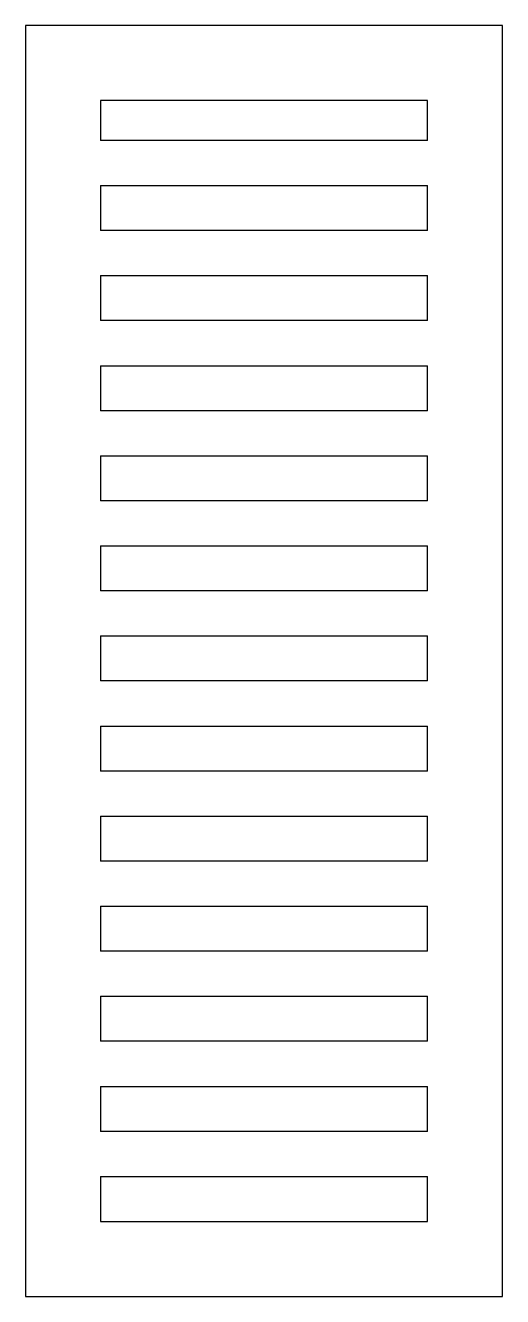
# Model space of a CAD drawing. Header units: millimetres. Extents: x 1 to 221, y 0 to 684.
# Drawn here: x 139.3 to 202.8, y 514.4 to 683.7 of the extents above; entities outside this region: 2.
import ezdxf

# ---------------------------------------------------------------- set-up
doc = ezdxf.new("R2010")
doc.units = ezdxf.units.MM
doc.styles.add('SLDTEXTSTYLE0', font='TXT', dxfattribs={"width": 0.7})

msp = doc.modelspace()

# ---------------------------------------------------------------- linework, layer by layer
at = {"color": 7, "linetype": 'Continuous', "lineweight": 25}
for p, q in [((202.85, 683.69), (139.35, 683.69)), ((139.35, 683.69), (139.35, 514.36)), ((202.85, 514.36), (202.85, 683.69)), ((192.85, 673.69), (149.35, 673.69)), ((149.35, 673.69), (149.35, 668.36)), ((192.85, 668.36), (192.85, 673.69)), ((192.85, 668.36), (149.35, 668.36)), ((149.35, 662.36), (192.85, 662.36)), ((149.35, 662.36), (149.35, 656.36)), ((192.85, 656.36), (192.85, 662.36)), ((192.85, 656.36), (149.35, 656.36)), ((149.35, 650.36), (192.85, 650.36)), ((149.35, 650.36), (149.35, 644.36)), ((192.85, 644.36), (192.85, 650.36)), ((192.85, 644.36), (149.35, 644.36)), ((149.35, 638.36), (192.85, 638.36)), ((149.35, 638.36), (149.35, 632.36)), ((192.85, 632.36), (192.85, 638.36)), ((192.85, 632.36), (149.35, 632.36)), ((149.35, 626.36), (192.85, 626.36)), ((149.35, 626.36), (149.35, 620.36)), ((192.85, 620.36), (192.85, 626.36)), ((192.85, 620.36), (149.35, 620.36)), ((149.35, 614.36), (192.85, 614.36)), ((149.35, 614.36), (149.35, 608.36)), ((192.85, 608.36), (192.85, 614.36)), ((192.85, 608.36), (149.35, 608.36)), ((149.35, 602.36), (192.85, 602.36)), ((149.35, 602.36), (149.35, 596.36)), ((192.85, 596.36), (192.85, 602.36)), ((192.85, 596.36), (149.35, 596.36)), ((149.35, 590.36), (192.85, 590.36)), ((149.35, 590.36), (149.35, 584.36)), ((192.85, 584.36), (192.85, 590.36)), ((192.85, 584.36), (149.35, 584.36)), ((149.35, 578.36), (192.85, 578.36)), ((149.35, 578.36), (149.35, 572.36)), ((192.85, 572.36), (192.85, 578.36)), ((192.85, 572.36), (149.35, 572.36)), ((149.35, 566.36), (192.85, 566.36)), ((149.35, 566.36), (149.35, 560.36)), ((192.85, 560.36), (192.85, 566.36)), ((192.85, 560.36), (149.35, 560.36)), ((149.35, 554.36), (192.85, 554.36)), ((149.35, 554.36), (149.35, 548.36)), ((192.85, 548.36), (192.85, 554.36)), ((192.85, 548.36), (149.35, 548.36)), ((149.35, 542.36), (192.85, 542.36)), ((149.35, 542.36), (149.35, 536.36)), ((192.85, 536.36), (192.85, 542.36)), ((192.85, 536.36), (149.35, 536.36)), ((149.35, 530.36), (192.85, 530.36)), ((149.35, 530.36), (149.35, 524.36)), ((192.85, 524.36), (192.85, 530.36)), ((149.35, 524.36), (192.85, 524.36)), ((139.35, 514.36), (202.85, 514.36))]:
    msp.add_line(p, q, dxfattribs=at)

# ---------------------------------------------------------------- texts
at = {"color": 7, "linetype": 'Continuous', "char_height": 14.5493, "attachment_point": 1, "style": 'SLDTEXTSTYLE0'}
for s, insert in [('SOLIDWORKS Educational Product.', (0, 40.58)), ('For Instructional Use Only.', (0, 18.76))]:
    msp.add_mtext(s, dxfattribs=dict(at, insert=insert))

doc.saveas('drawing.dxf')
